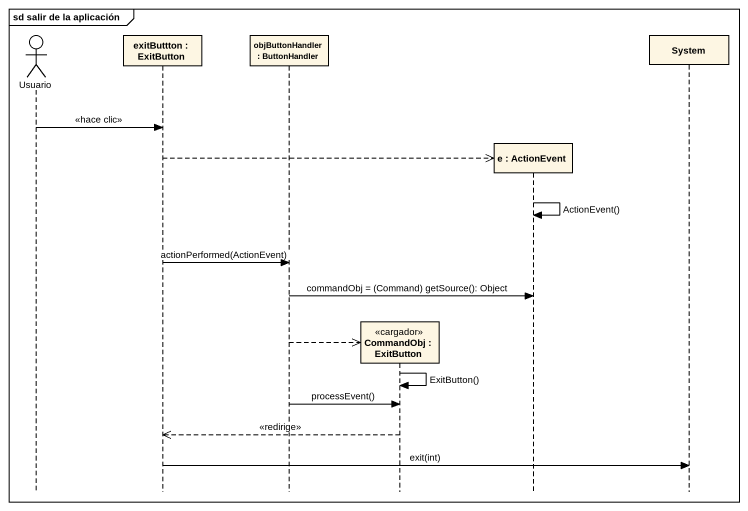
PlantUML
@startuml
mainframe sd salir de la aplicación
hide footbox
actor Usuario
participant "exitButtton : ExitButton" as exitButtton
participant "objButtonHandler : ButtonHandler" as objButtonHandler
participant "CommandObj : ExitButton" as CommandObj <<cargador>>
participant "e : ActionEvent" as e
participant System

Usuario -> exitButtton : <<hace clic>>
exitButtton -->> e **
e -> e : ActionEvent()
exitButtton -> objButtonHandler : actionPerformed(ActionEvent)
objButtonHandler -> e : commandObj = (Command) getSource(): Object
objButtonHandler -->> CommandObj **
CommandObj -> CommandObj : ExitButton()
objButtonHandler -> CommandObj : processEvent()
CommandObj -->> exitButtton : <<redirige>>
exitButtton -> System : exit(int)
@enduml
